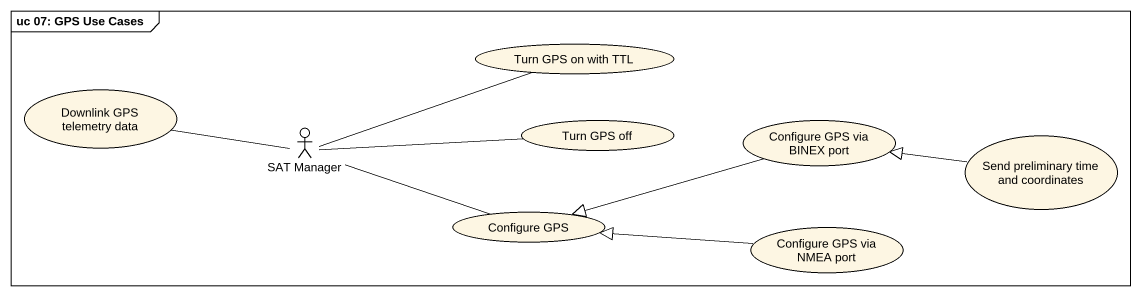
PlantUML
@startuml
mainframe uc 07: GPS Use Cases
usecase "Turn GPS on with TTL" as Turn_GPS_on_with_TTL
usecase "Downlink GPS telemetry data" as Downlink_GPS_telemetry_data
usecase "Turn GPS off" as Turn_GPS_off
usecase "Configure GPS via BINEX port" as Configure_GPS_via_BINEX_port
actor "SAT Manager" as SAT_Manager
usecase "Send preliminary time and coordinates" as Send_preliminary_time_and
usecase "Configure GPS" as Configure_GPS
usecase "Configure GPS via NMEA port" as Configure_GPS_via_NMEA_port
Configure_GPS_via_BINEX_port -left-|> Configure_GPS
SAT_Manager -right- Turn_GPS_on_with_TTL
SAT_Manager -left- Downlink_GPS_telemetry_data
SAT_Manager -right- Turn_GPS_off
SAT_Manager -right- Configure_GPS
Send_preliminary_time_and -left-|> Configure_GPS_via_BINEX_port
Configure_GPS_via_NMEA_port -left-|> Configure_GPS
@enduml
